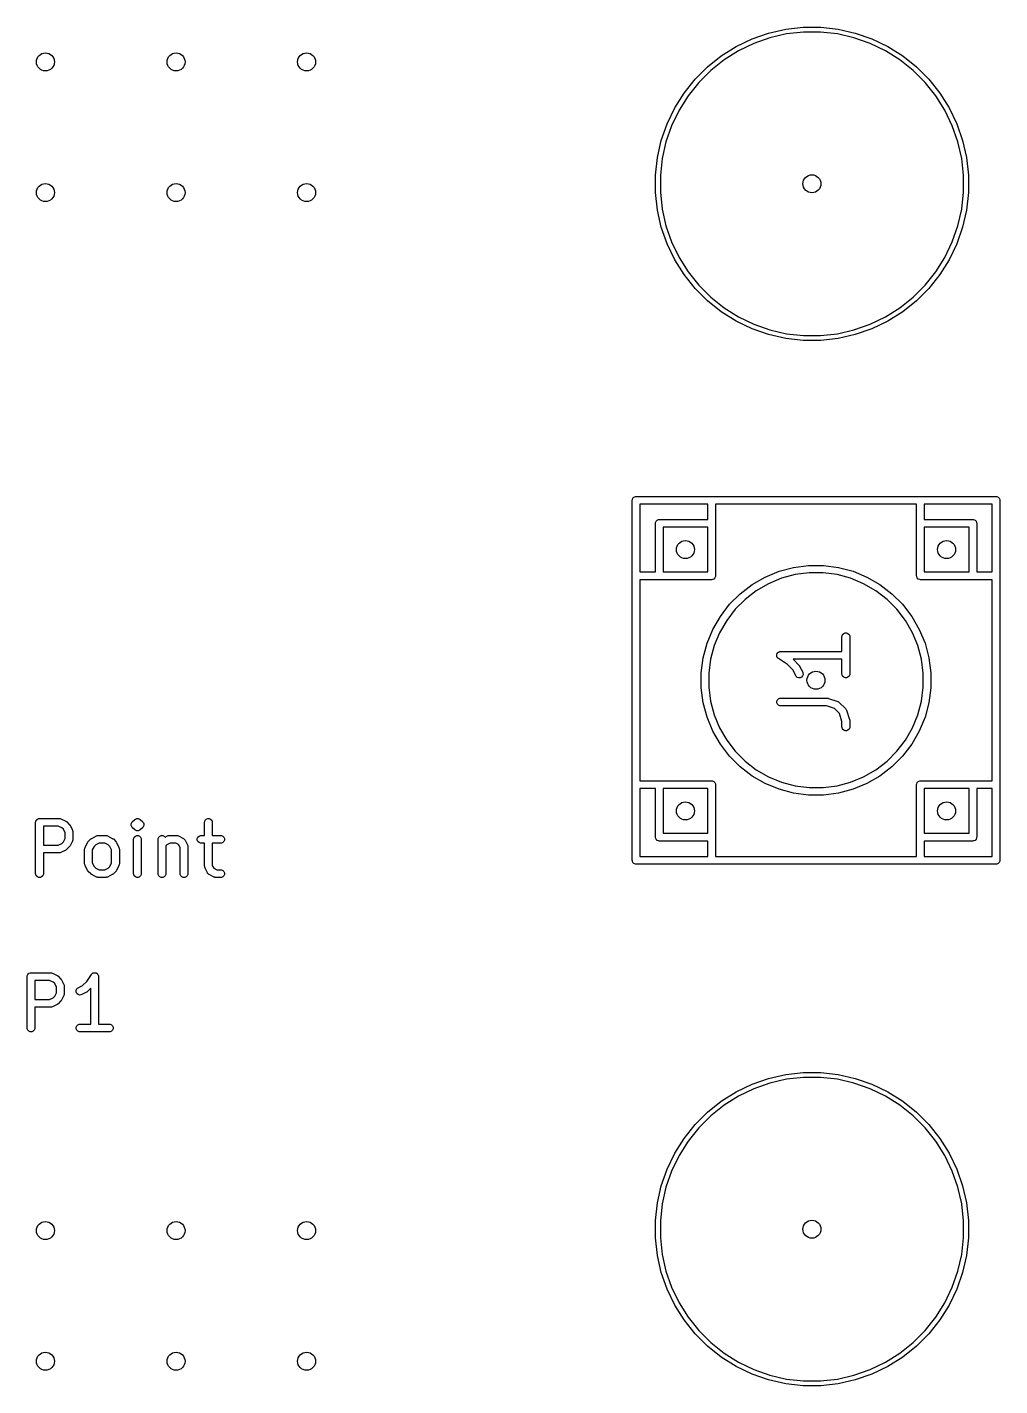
# Model space of a CAD drawing. Extents: x 0.25 to 1.74, y 0.28 to 1.32.
# Drawn here: x 0.999 to 1.744, y 0.28 to 1.32 of the extents above; entities that cross this region are included whole.
import ezdxf

# ---------------------------------------------------------------- set-up
doc = ezdxf.new("R2010")
doc.units = 0
doc.header["$MEASUREMENT"] = 0
doc.layers.add('BLACK', color=7, linetype='CONTINUOUS')

msp = doc.modelspace()

# ---------------------------------------------------------------- linework, layer by layer
at = {"layer": 'BLACK', "linetype": 'CONTINUOUS'}
for p, q in [((1.5419, 1.3051), (1.5541, 1.3109)), ((1.5541, 1.3109), (1.5668, 1.3154)), ((1.5678, 1.3118), (1.5555, 1.3075)), ((1.5668, 1.3154), (1.5799, 1.3184)), ((1.5805, 1.3147), (1.5678, 1.3118)), ((1.5799, 1.3184), (1.5933, 1.3199)), ((1.5935, 1.3161), (1.5805, 1.3147)), ((1.5933, 1.3199), (1.6067, 1.3199)), ((1.6065, 1.3161), (1.5935, 1.3161)), ((1.6195, 1.3147), (1.6065, 1.3161)), ((1.6067, 1.3199), (1.6201, 1.3184)), ((1.6322, 1.3118), (1.6195, 1.3147)), ((1.6201, 1.3184), (1.6332, 1.3154)), ((1.6445, 1.3075), (1.6322, 1.3118)), ((1.6332, 1.3154), (1.6459, 1.3109)), ((1.6459, 1.3109), (1.6581, 1.3051)), ((1.5305, 1.2979), (1.5419, 1.3051)), ((1.5437, 1.3018), (1.5327, 1.2949)), ((1.5555, 1.3075), (1.5437, 1.3018)), ((1.6563, 1.3018), (1.6445, 1.3075)), ((1.6673, 1.2949), (1.6563, 1.3018)), ((1.6581, 1.3051), (1.6695, 1.2979)), ((1.5105, 1.28), (1.52, 1.2895)), ((1.52, 1.2895), (1.5305, 1.2979)), ((1.5327, 1.2949), (1.5225, 1.2867)), ((1.6775, 1.2867), (1.6673, 1.2949)), ((1.6695, 1.2979), (1.68, 1.2895)), ((1.68, 1.2895), (1.6895, 1.28)), ((1.5021, 1.2695), (1.5105, 1.28)), ((1.5225, 1.2867), (1.5133, 1.2775)), ((1.6867, 1.2775), (1.6775, 1.2867)), ((1.6895, 1.28), (1.6979, 1.2695)), ((1.4949, 1.2581), (1.5021, 1.2695)), ((1.5133, 1.2775), (1.5051, 1.2673)), ((1.6949, 1.2673), (1.6867, 1.2775)), ((1.6979, 1.2695), (1.7051, 1.2581)), ((1.5051, 1.2673), (1.4982, 1.2563)), ((1.7018, 1.2563), (1.6949, 1.2673)), ((1.4891, 1.2459), (1.4949, 1.2581)), ((1.4982, 1.2563), (1.4925, 1.2445)), ((1.7075, 1.2445), (1.7018, 1.2563)), ((1.7051, 1.2581), (1.7109, 1.2459)), ((1.4846, 1.2332), (1.4891, 1.2459)), ((1.4925, 1.2445), (1.4882, 1.2322)), ((1.7118, 1.2322), (1.7075, 1.2445)), ((1.7109, 1.2459), (1.7154, 1.2332)), ((1.4816, 1.2201), (1.4846, 1.2332)), ((1.4882, 1.2322), (1.4853, 1.2195)), ((1.7147, 1.2195), (1.7118, 1.2322)), ((1.7154, 1.2332), (1.7184, 1.2201)), ((1.4801, 1.2067), (1.4816, 1.2201)), ((1.4853, 1.2195), (1.4839, 1.2065)), ((1.7161, 1.2065), (1.7147, 1.2195)), ((1.7184, 1.2201), (1.7199, 1.2067)), ((1.4801, 1.2065), (1.4801, 1.2067)), ((1.4801, 1.1933), (1.4801, 1.2065)), ((1.4839, 1.2065), (1.4839, 1.1935)), ((1.7161, 1.1935), (1.7161, 1.2065)), ((1.7199, 1.2067), (1.7199, 1.1933)), ((1.4816, 1.1799), (1.4801, 1.1933)), ((1.4839, 1.1935), (1.4853, 1.1805)), ((1.7147, 1.1805), (1.7161, 1.1935)), ((1.7199, 1.1933), (1.7184, 1.1799)), ((1.4846, 1.1668), (1.4816, 1.1799)), ((1.4853, 1.1805), (1.4882, 1.1678)), ((1.7118, 1.1678), (1.7147, 1.1805)), ((1.7184, 1.1799), (1.7154, 1.1668)), ((1.4891, 1.1541), (1.4846, 1.1668)), ((1.4882, 1.1678), (1.4925, 1.1555)), ((1.7075, 1.1555), (1.7118, 1.1678)), ((1.7154, 1.1668), (1.7109, 1.1541)), ((1.4925, 1.1555), (1.4982, 1.1437)), ((1.7018, 1.1437), (1.7075, 1.1555)), ((1.4949, 1.1419), (1.4891, 1.1541)), ((1.4982, 1.1437), (1.5051, 1.1327)), ((1.6949, 1.1327), (1.7018, 1.1437)), ((1.7109, 1.1541), (1.7051, 1.1419)), ((1.5021, 1.1305), (1.4949, 1.1419)), ((1.7051, 1.1419), (1.6979, 1.1305)), ((1.5105, 1.12), (1.5021, 1.1305)), ((1.5051, 1.1327), (1.5133, 1.1225)), ((1.6867, 1.1225), (1.6949, 1.1327)), ((1.6979, 1.1305), (1.6895, 1.12)), ((1.52, 1.1105), (1.5105, 1.12)), ((1.5133, 1.1225), (1.5225, 1.1133)), ((1.5225, 1.1133), (1.5327, 1.1051)), ((1.6673, 1.1051), (1.6775, 1.1133)), ((1.6775, 1.1133), (1.6867, 1.1225)), ((1.6895, 1.12), (1.68, 1.1105)), ((1.5305, 1.1021), (1.52, 1.1105)), ((1.5327, 1.1051), (1.5437, 1.0982)), ((1.6563, 1.0982), (1.6673, 1.1051)), ((1.68, 1.1105), (1.6695, 1.1021)), ((1.5419, 1.0949), (1.5305, 1.1021)), ((1.5541, 1.0891), (1.5419, 1.0949)), ((1.5437, 1.0982), (1.5555, 1.0925)), ((1.5555, 1.0925), (1.5678, 1.0882)), ((1.6322, 1.0882), (1.6445, 1.0925)), ((1.6445, 1.0925), (1.6563, 1.0982)), ((1.6581, 1.0949), (1.6459, 1.0891)), ((1.6695, 1.1021), (1.6581, 1.0949)), ((1.5668, 1.0846), (1.5541, 1.0891)), ((1.5799, 1.0816), (1.5668, 1.0846)), ((1.5678, 1.0882), (1.5805, 1.0853)), ((1.5933, 1.0801), (1.5799, 1.0816)), ((1.5805, 1.0853), (1.5935, 1.0839)), ((1.5935, 1.0839), (1.6065, 1.0839)), ((1.6065, 1.0839), (1.6195, 1.0853)), ((1.6201, 1.0816), (1.6067, 1.0801)), ((1.6195, 1.0853), (1.6322, 1.0882)), ((1.6332, 1.0846), (1.6201, 1.0816)), ((1.6459, 1.0891), (1.6332, 1.0846)), ((1.6067, 1.0801), (1.5933, 1.0801)), ((1.4624, 0.9579), (1.4625, 0.9585)), ((1.4624, 0.6823), (1.4624, 0.9579)), ((1.4625, 0.9585), (1.4629, 0.9595)), ((1.4629, 0.9595), (1.4637, 0.9603)), ((1.4637, 0.9603), (1.4648, 0.9608)), ((1.4648, 0.9608), (1.4654, 0.9608)), ((1.4654, 0.9608), (1.7409, 0.9608)), ((1.7409, 0.9608), (1.7415, 0.9608)), ((1.7415, 0.9608), (1.7426, 0.9603)), ((1.7426, 0.9603), (1.7434, 0.9595)), ((1.7434, 0.9595), (1.7438, 0.9585)), ((1.7438, 0.9585), (1.7439, 0.9579)), ((1.7439, 0.9579), (1.7439, 0.6823)), ((1.4683, 0.9549), (1.4683, 0.903)), ((1.5203, 0.9549), (1.4683, 0.9549)), ((1.5203, 0.9431), (1.5203, 0.9549)), ((1.5262, 0.9549), (1.5262, 0.9)), ((1.6801, 0.9549), (1.5262, 0.9549)), ((1.6801, 0.9), (1.6801, 0.9549)), ((1.686, 0.9549), (1.686, 0.9431)), ((1.738, 0.9549), (1.686, 0.9549)), ((1.738, 0.903), (1.738, 0.9549)), ((1.4801, 0.9402), (1.4802, 0.9407)), ((1.4801, 0.903), (1.4801, 0.9402)), ((1.4802, 0.9407), (1.4806, 0.9418)), ((1.4806, 0.9418), (1.4814, 0.9426)), ((1.4814, 0.9426), (1.4825, 0.9431)), ((1.4825, 0.9431), (1.4831, 0.9431)), ((1.4831, 0.9431), (1.5203, 0.9431)), ((1.486, 0.9372), (1.486, 0.903)), ((1.5203, 0.9372), (1.486, 0.9372)), ((1.5203, 0.903), (1.5203, 0.9372)), ((1.686, 0.9431), (1.7232, 0.9431)), ((1.686, 0.9372), (1.686, 0.903)), ((1.7203, 0.9372), (1.686, 0.9372)), ((1.7203, 0.903), (1.7203, 0.9372)), ((1.7232, 0.9431), (1.7238, 0.9431)), ((1.7238, 0.9431), (1.7249, 0.9426)), ((1.7249, 0.9426), (1.7257, 0.9418)), ((1.7257, 0.9418), (1.7261, 0.9407)), ((1.7261, 0.9407), (1.7262, 0.9402)), ((1.7262, 0.9402), (1.7262, 0.903)), ((1.5748, 0.9035), (1.586, 0.9065)), ((1.586, 0.9065), (1.5974, 0.908)), ((1.5974, 0.908), (1.6089, 0.908)), ((1.6089, 0.908), (1.6203, 0.9065)), ((1.6203, 0.9065), (1.6315, 0.9035)), ((1.4683, 0.903), (1.4801, 0.903)), ((1.5232, 0.897), (1.4683, 0.897)), ((1.4683, 0.897), (1.4683, 0.7431)), ((1.486, 0.903), (1.5203, 0.903)), ((1.5238, 0.8971), (1.5232, 0.897)), ((1.5249, 0.8975), (1.5238, 0.8971)), ((1.5257, 0.8984), (1.5249, 0.8975)), ((1.5261, 0.8994), (1.5257, 0.8984)), ((1.5262, 0.9), (1.5261, 0.8994)), ((1.5542, 0.8933), (1.5642, 0.8991)), ((1.5642, 0.8991), (1.5748, 0.9035)), ((1.5767, 0.8981), (1.5667, 0.894)), ((1.5871, 0.9009), (1.5767, 0.8981)), ((1.5978, 0.9023), (1.5871, 0.9009)), ((1.6085, 0.9023), (1.5978, 0.9023)), ((1.6192, 0.9009), (1.6085, 0.9023)), ((1.6296, 0.8981), (1.6192, 0.9009)), ((1.6396, 0.894), (1.6296, 0.8981)), ((1.6315, 0.9035), (1.6421, 0.8991)), ((1.6421, 0.8991), (1.6521, 0.8933)), ((1.6802, 0.8994), (1.6801, 0.9)), ((1.6806, 0.8984), (1.6802, 0.8994)), ((1.6814, 0.8975), (1.6806, 0.8984)), ((1.6825, 0.8971), (1.6814, 0.8975)), ((1.6831, 0.897), (1.6825, 0.8971)), ((1.738, 0.897), (1.6831, 0.897)), ((1.686, 0.903), (1.7203, 0.903)), ((1.7262, 0.903), (1.738, 0.903)), ((1.738, 0.7431), (1.738, 0.897)), ((1.5369, 0.8782), (1.5451, 0.8863)), ((1.5451, 0.8863), (1.5542, 0.8933)), ((1.5574, 0.8886), (1.5488, 0.882)), ((1.5667, 0.894), (1.5574, 0.8886)), ((1.6489, 0.8886), (1.6396, 0.894)), ((1.6575, 0.882), (1.6489, 0.8886)), ((1.6521, 0.8933), (1.6612, 0.8863)), ((1.6612, 0.8863), (1.6694, 0.8782)), ((1.5299, 0.869), (1.5369, 0.8782)), ((1.5412, 0.8744), (1.5347, 0.8658)), ((1.5488, 0.882), (1.5412, 0.8744)), ((1.6651, 0.8744), (1.6575, 0.882)), ((1.6716, 0.8658), (1.6651, 0.8744)), ((1.6694, 0.8782), (1.6764, 0.869)), ((1.5241, 0.859), (1.5299, 0.869)), ((1.5347, 0.8658), (1.5293, 0.8565)), ((1.677, 0.8565), (1.6716, 0.8658)), ((1.6764, 0.869), (1.6822, 0.859)), ((1.5197, 0.8484), (1.5241, 0.859)), ((1.5293, 0.8565), (1.5251, 0.8466)), ((1.623, 0.8534), (1.6231, 0.854)), ((1.623, 0.8421), (1.623, 0.8534)), ((1.6231, 0.854), (1.6235, 0.8551)), ((1.6235, 0.8551), (1.6243, 0.8559)), ((1.6243, 0.8559), (1.6254, 0.8563)), ((1.6254, 0.8563), (1.6265, 0.8563)), ((1.6265, 0.8563), (1.6276, 0.8559)), ((1.6276, 0.8559), (1.6284, 0.8551)), ((1.6284, 0.8551), (1.6289, 0.854)), ((1.6289, 0.854), (1.6289, 0.8534)), ((1.6289, 0.8534), (1.6289, 0.8248)), ((1.6812, 0.8466), (1.677, 0.8565)), ((1.6822, 0.859), (1.6866, 0.8484)), ((1.5167, 0.8373), (1.5197, 0.8484)), ((1.5251, 0.8466), (1.5224, 0.8361)), ((1.6839, 0.8361), (1.6812, 0.8466)), ((1.6866, 0.8484), (1.6896, 0.8373)), ((1.5152, 0.8258), (1.5167, 0.8373)), ((1.5224, 0.8361), (1.521, 0.8255)), ((1.573, 0.8391), (1.5731, 0.8394)), ((1.5731, 0.8388), (1.573, 0.8391)), ((1.5731, 0.8397), (1.5732, 0.84)), ((1.5731, 0.8394), (1.5731, 0.8397)), ((1.5731, 0.8386), (1.5731, 0.8388)), ((1.5732, 0.8383), (1.5731, 0.8386)), ((1.5732, 0.8403), (1.5734, 0.8405)), ((1.5732, 0.84), (1.5732, 0.8403)), ((1.5732, 0.838), (1.5732, 0.8383)), ((1.5734, 0.8378), (1.5732, 0.838)), ((1.5734, 0.8405), (1.5735, 0.8408)), ((1.5735, 0.8375), (1.5734, 0.8378)), ((1.5735, 0.8408), (1.5737, 0.841)), ((1.5737, 0.8373), (1.5735, 0.8375)), ((1.5737, 0.841), (1.5739, 0.8412)), ((1.5739, 0.837), (1.5737, 0.8373)), ((1.5739, 0.8412), (1.5741, 0.8414)), ((1.5743, 0.8367), (1.5739, 0.837)), ((1.5741, 0.8414), (1.5743, 0.8416)), ((1.5743, 0.8416), (1.5746, 0.8417)), ((1.5812, 0.8321), (1.5743, 0.8367)), ((1.5743, 0.8367), (1.5743, 0.8367)), ((1.5743, 0.8367), (1.5743, 0.8367)), ((1.5743, 0.8367), (1.5743, 0.8367)), ((1.5746, 0.8417), (1.5748, 0.8419)), ((1.5748, 0.8419), (1.5751, 0.8419)), ((1.5751, 0.8419), (1.5754, 0.842)), ((1.5754, 0.842), (1.576, 0.8421)), ((1.576, 0.8421), (1.576, 0.8421)), ((1.576, 0.8421), (1.576, 0.8421)), ((1.576, 0.8421), (1.576, 0.8421)), ((1.576, 0.8421), (1.623, 0.8421)), ((1.5855, 0.8279), (1.5812, 0.8321)), ((1.623, 0.8362), (1.5855, 0.8362)), ((1.5855, 0.8362), (1.59, 0.8317)), ((1.623, 0.8248), (1.623, 0.8362)), ((1.6853, 0.8255), (1.6839, 0.8361)), ((1.6896, 0.8373), (1.6911, 0.8258)), ((1.5152, 0.8255), (1.5152, 0.8258)), ((1.5152, 0.8143), (1.5152, 0.8255)), ((1.521, 0.8255), (1.521, 0.8147)), ((1.5876, 0.8235), (1.5855, 0.8279)), ((1.5879, 0.823), (1.5876, 0.8235)), ((1.5888, 0.8223), (1.5879, 0.823)), ((1.5899, 0.8219), (1.5888, 0.8223)), ((1.591, 0.822), (1.5899, 0.8219)), ((1.59, 0.8317), (1.5902, 0.8315)), ((1.5902, 0.8315), (1.5902, 0.8314)), ((1.5902, 0.8314), (1.5903, 0.8313)), ((1.5903, 0.8313), (1.5903, 0.8312)), ((1.5903, 0.8312), (1.5904, 0.8312)), ((1.5904, 0.8312), (1.5905, 0.8309)), ((1.5905, 0.8309), (1.5929, 0.8262)), ((1.5921, 0.8225), (1.591, 0.822)), ((1.5928, 0.8234), (1.5921, 0.8225)), ((1.5932, 0.8245), (1.5928, 0.8234)), ((1.5929, 0.8262), (1.5931, 0.8256)), ((1.5931, 0.8256), (1.5932, 0.8245)), ((1.6231, 0.8243), (1.623, 0.8248)), ((1.6235, 0.8232), (1.6231, 0.8243)), ((1.6243, 0.8224), (1.6235, 0.8232)), ((1.6254, 0.8219), (1.6243, 0.8224)), ((1.6265, 0.8219), (1.6254, 0.8219)), ((1.6276, 0.8224), (1.6265, 0.8219)), ((1.6284, 0.8232), (1.6276, 0.8224)), ((1.6289, 0.8243), (1.6284, 0.8232)), ((1.6289, 0.8248), (1.6289, 0.8243)), ((1.6853, 0.8147), (1.6853, 0.8255)), ((1.6911, 0.8258), (1.6911, 0.8143)), ((1.5167, 0.8029), (1.5152, 0.8143)), ((1.521, 0.8147), (1.5224, 0.804)), ((1.6839, 0.804), (1.6853, 0.8147)), ((1.6911, 0.8143), (1.6896, 0.8029)), ((1.5197, 0.7918), (1.5167, 0.8029)), ((1.5224, 0.804), (1.5251, 0.7936)), ((1.5731, 0.804), (1.5735, 0.8051)), ((1.5731, 0.8028), (1.5731, 0.804)), ((1.5735, 0.8018), (1.5731, 0.8028)), ((1.5735, 0.8051), (1.5743, 0.8059)), ((1.5743, 0.801), (1.5735, 0.8018)), ((1.5743, 0.8059), (1.5754, 0.8063)), ((1.5754, 0.8005), (1.5743, 0.801)), ((1.5754, 0.8063), (1.576, 0.8064)), ((1.576, 0.8064), (1.6117, 0.8064)), ((1.6117, 0.8064), (1.612, 0.8063)), ((1.612, 0.8063), (1.6121, 0.8063)), ((1.6121, 0.8063), (1.6122, 0.8063)), ((1.6122, 0.8063), (1.6123, 0.8063)), ((1.6123, 0.8063), (1.6123, 0.8063)), ((1.6123, 0.8063), (1.6126, 0.8062)), ((1.6126, 0.8062), (1.6198, 0.8038)), ((1.6198, 0.8038), (1.6203, 0.8036)), ((1.6203, 0.8036), (1.6204, 0.8035)), ((1.6204, 0.8035), (1.6205, 0.8035)), ((1.6205, 0.8035), (1.6209, 0.8031)), ((1.6209, 0.8031), (1.6257, 0.7984)), ((1.6812, 0.7936), (1.6839, 0.804)), ((1.6896, 0.8029), (1.6866, 0.7918)), ((1.5241, 0.7811), (1.5197, 0.7918)), ((1.5251, 0.7936), (1.5293, 0.7836)), ((1.576, 0.8005), (1.5754, 0.8005)), ((1.6112, 0.8005), (1.576, 0.8005)), ((1.6172, 0.7985), (1.6112, 0.8005)), ((1.621, 0.7947), (1.6172, 0.7985)), ((1.623, 0.7886), (1.621, 0.7947)), ((1.6257, 0.7984), (1.626, 0.7979)), ((1.626, 0.7979), (1.6261, 0.7978)), ((1.6261, 0.7978), (1.6262, 0.7977)), ((1.6262, 0.7977), (1.6264, 0.7972)), ((1.6264, 0.7972), (1.6288, 0.7901)), ((1.677, 0.7836), (1.6812, 0.7936)), ((1.6866, 0.7918), (1.6822, 0.7811)), ((1.5299, 0.7711), (1.5241, 0.7811)), ((1.5293, 0.7836), (1.5347, 0.7743)), ((1.623, 0.7844), (1.623, 0.7886)), ((1.6231, 0.7838), (1.623, 0.7844)), ((1.6235, 0.7827), (1.6231, 0.7838)), ((1.6243, 0.7819), (1.6235, 0.7827)), ((1.6254, 0.7815), (1.6243, 0.7819)), ((1.6265, 0.7815), (1.6254, 0.7815)), ((1.6276, 0.7819), (1.6265, 0.7815)), ((1.6284, 0.7827), (1.6276, 0.7819)), ((1.6289, 0.7838), (1.6284, 0.7827)), ((1.6288, 0.7901), (1.6288, 0.7898)), ((1.6288, 0.7898), (1.6289, 0.7897)), ((1.6289, 0.7897), (1.6289, 0.7896)), ((1.6289, 0.7896), (1.6289, 0.7895)), ((1.6289, 0.7895), (1.6289, 0.7894)), ((1.6289, 0.7894), (1.6289, 0.7891)), ((1.6289, 0.7891), (1.6289, 0.7844)), ((1.6289, 0.7844), (1.6289, 0.7838)), ((1.6716, 0.7743), (1.677, 0.7836)), ((1.6822, 0.7811), (1.6764, 0.7711)), ((1.5369, 0.762), (1.5299, 0.7711)), ((1.5347, 0.7743), (1.5412, 0.7658)), ((1.6651, 0.7658), (1.6716, 0.7743)), ((1.6764, 0.7711), (1.6694, 0.762)), ((1.5451, 0.7538), (1.5369, 0.762)), ((1.5412, 0.7658), (1.5488, 0.7581)), ((1.6575, 0.7581), (1.6651, 0.7658)), ((1.6694, 0.762), (1.6612, 0.7538)), ((1.5542, 0.7468), (1.5451, 0.7538)), ((1.5488, 0.7581), (1.5574, 0.7516)), ((1.5574, 0.7516), (1.5667, 0.7462)), ((1.6396, 0.7462), (1.6489, 0.7516)), ((1.6489, 0.7516), (1.6575, 0.7581)), ((1.6612, 0.7538), (1.6521, 0.7468)), ((1.4683, 0.7431), (1.5232, 0.7431)), ((1.5232, 0.7431), (1.5238, 0.7431)), ((1.5238, 0.7431), (1.5249, 0.7426)), ((1.5249, 0.7426), (1.5257, 0.7418)), ((1.5257, 0.7418), (1.5261, 0.7407)), ((1.5261, 0.7407), (1.5262, 0.7402)), ((1.5262, 0.7402), (1.5262, 0.6852)), ((1.5642, 0.7411), (1.5542, 0.7468)), ((1.5748, 0.7367), (1.5642, 0.7411)), ((1.5667, 0.7462), (1.5767, 0.7421)), ((1.5767, 0.7421), (1.5871, 0.7393)), ((1.5871, 0.7393), (1.5978, 0.7379)), ((1.6085, 0.7379), (1.6192, 0.7393)), ((1.6192, 0.7393), (1.6296, 0.7421)), ((1.6296, 0.7421), (1.6396, 0.7462)), ((1.6421, 0.7411), (1.6315, 0.7367)), ((1.6521, 0.7468), (1.6421, 0.7411)), ((1.6801, 0.7402), (1.6802, 0.7407)), ((1.6801, 0.6852), (1.6801, 0.7402)), ((1.6802, 0.7407), (1.6806, 0.7418)), ((1.6806, 0.7418), (1.6814, 0.7426)), ((1.6814, 0.7426), (1.6825, 0.7431)), ((1.6825, 0.7431), (1.6831, 0.7431)), ((1.6831, 0.7431), (1.738, 0.7431)), ((1.4683, 0.7372), (1.4683, 0.6852)), ((1.4801, 0.7372), (1.4683, 0.7372)), ((1.4801, 0.7), (1.4801, 0.7372)), ((1.486, 0.7372), (1.486, 0.703)), ((1.5203, 0.7372), (1.486, 0.7372)), ((1.5203, 0.703), (1.5203, 0.7372)), ((1.586, 0.7337), (1.5748, 0.7367)), ((1.5974, 0.7322), (1.586, 0.7337)), ((1.6089, 0.7322), (1.5974, 0.7322)), ((1.5978, 0.7379), (1.6085, 0.7379)), ((1.6203, 0.7337), (1.6089, 0.7322)), ((1.6315, 0.7367), (1.6203, 0.7337)), ((1.686, 0.7372), (1.686, 0.703)), ((1.7203, 0.7372), (1.686, 0.7372)), ((1.7203, 0.703), (1.7203, 0.7372)), ((1.7262, 0.7372), (1.7262, 0.7)), ((1.738, 0.7372), (1.7262, 0.7372)), ((1.738, 0.6852), (1.738, 0.7372)), ((1.0055, 0.7115), (1.0056, 0.7121)), ((1.0055, 0.6721), (1.0055, 0.7115)), ((1.0056, 0.7121), (1.006, 0.7131)), ((1.006, 0.7131), (1.0069, 0.7139)), ((1.0069, 0.7139), (1.0079, 0.7144)), ((1.0079, 0.7144), (1.0085, 0.7144)), ((1.0085, 0.7144), (1.0235, 0.7144)), ((1.0228, 0.7085), (1.0115, 0.7085)), ((1.0115, 0.7085), (1.0115, 0.6938)), ((1.0255, 0.7072), (1.0228, 0.7085)), ((1.0235, 0.7144), (1.0241, 0.7144)), ((1.0241, 0.7144), (1.0242, 0.7143)), ((1.0242, 0.7143), (1.0243, 0.7143)), ((1.0243, 0.7143), (1.0248, 0.7141)), ((1.0248, 0.7141), (1.0286, 0.7123)), ((1.0267, 0.706), (1.0255, 0.7072)), ((1.0286, 0.7123), (1.0288, 0.7121)), ((1.0288, 0.7121), (1.0289, 0.7121)), ((1.0289, 0.7121), (1.029, 0.712)), ((1.029, 0.712), (1.0291, 0.7119)), ((1.0291, 0.7119), (1.0291, 0.7119)), ((1.0291, 0.7119), (1.0293, 0.7117)), ((1.0293, 0.7117), (1.0312, 0.7098)), ((1.0312, 0.7098), (1.0314, 0.7096)), ((1.0314, 0.7096), (1.0315, 0.7095)), ((1.0315, 0.7095), (1.0315, 0.7095)), ((1.0315, 0.7095), (1.0316, 0.7094)), ((1.0316, 0.7094), (1.0316, 0.7093)), ((1.0316, 0.7093), (1.0318, 0.7091)), ((1.0318, 0.7091), (1.0336, 0.7053)), ((1.0787, 0.7102), (1.0792, 0.7113)), ((1.0787, 0.709), (1.0787, 0.7102)), ((1.0792, 0.708), (1.0787, 0.709)), ((1.0792, 0.7113), (1.0795, 0.7117)), ((1.0795, 0.7075), (1.0792, 0.708)), ((1.0795, 0.7117), (1.0814, 0.7136)), ((1.0814, 0.7056), (1.0795, 0.7075)), ((1.0814, 0.7136), (1.0819, 0.7139)), ((1.0819, 0.7139), (1.0829, 0.7144)), ((1.0829, 0.7144), (1.0841, 0.7144)), ((1.0841, 0.7144), (1.0841, 0.7144)), ((1.0841, 0.7144), (1.0851, 0.7139)), ((1.0851, 0.7139), (1.0856, 0.7136)), ((1.0856, 0.7136), (1.0875, 0.7117)), ((1.0875, 0.7075), (1.0856, 0.7056)), ((1.0875, 0.7117), (1.0878, 0.7113)), ((1.0878, 0.708), (1.0875, 0.7075)), ((1.0878, 0.7113), (1.088, 0.7109)), ((1.0883, 0.709), (1.0878, 0.708)), ((1.088, 0.7109), (1.0883, 0.7102)), ((1.0883, 0.7102), (1.0883, 0.709)), ((1.1349, 0.7115), (1.135, 0.7121)), ((1.1349, 0.7013), (1.1349, 0.7115)), ((1.135, 0.7121), (1.1354, 0.7131)), ((1.1354, 0.7131), (1.1362, 0.7139)), ((1.1362, 0.7139), (1.1373, 0.7144)), ((1.1373, 0.7144), (1.1384, 0.7144)), ((1.1384, 0.7144), (1.1395, 0.7139)), ((1.1395, 0.7139), (1.1403, 0.7131)), ((1.1403, 0.7131), (1.1408, 0.7121)), ((1.1408, 0.7121), (1.1408, 0.7115)), ((1.1408, 0.7115), (1.1408, 0.7013)), ((1.028, 0.7033), (1.0267, 0.706)), ((1.0267, 0.6964), (1.028, 0.6991)), ((1.028, 0.6991), (1.028, 0.7033)), ((1.0336, 0.697), (1.0318, 0.6933)), ((1.0336, 0.7053), (1.0338, 0.7048)), ((1.0338, 0.6976), (1.0336, 0.697)), ((1.0338, 0.7048), (1.0339, 0.7047)), ((1.0339, 0.6977), (1.0338, 0.6976)), ((1.0339, 0.7047), (1.0339, 0.7046)), ((1.0339, 0.7046), (1.034, 0.704)), ((1.034, 0.6984), (1.0339, 0.6978)), ((1.0339, 0.6978), (1.0339, 0.6977)), ((1.034, 0.704), (1.034, 0.6984)), ((1.0456, 0.6965), (1.0458, 0.6967)), ((1.0458, 0.6967), (1.0477, 0.6986)), ((1.0477, 0.6986), (1.0479, 0.6988)), ((1.0479, 0.6988), (1.048, 0.6989)), ((1.0479, 0.6988), (1.0479, 0.6988)), ((1.048, 0.6989), (1.0481, 0.6989)), ((1.0481, 0.6989), (1.0482, 0.699)), ((1.0482, 0.699), (1.0484, 0.6991)), ((1.0484, 0.6991), (1.0522, 0.701)), ((1.0522, 0.701), (1.0527, 0.7012)), ((1.0527, 0.7012), (1.0528, 0.7012)), ((1.0528, 0.7012), (1.0529, 0.7013)), ((1.0529, 0.7013), (1.0535, 0.7013)), ((1.0535, 0.7013), (1.0591, 0.7013)), ((1.0591, 0.7013), (1.0597, 0.7013)), ((1.0597, 0.7013), (1.0598, 0.7012)), ((1.0598, 0.7012), (1.0599, 0.7012)), ((1.0599, 0.7012), (1.0604, 0.701)), ((1.0604, 0.701), (1.0642, 0.6991)), ((1.0642, 0.6991), (1.0644, 0.699)), ((1.0644, 0.699), (1.0645, 0.6989)), ((1.0645, 0.6989), (1.0646, 0.6989)), ((1.0646, 0.6989), (1.0647, 0.6988)), ((1.0647, 0.6988), (1.0647, 0.6988)), ((1.0647, 0.6988), (1.065, 0.6986)), ((1.065, 0.6986), (1.0668, 0.6967)), ((1.0668, 0.6967), (1.067, 0.6965)), ((1.0805, 0.6984), (1.0806, 0.6989)), ((1.0805, 0.6721), (1.0805, 0.6984)), ((1.0806, 0.6989), (1.081, 0.7)), ((1.081, 0.7), (1.0819, 0.7008)), ((1.0819, 0.7053), (1.0814, 0.7056)), ((1.0829, 0.7048), (1.0819, 0.7053)), ((1.0819, 0.7008), (1.0829, 0.7013)), ((1.0841, 0.7048), (1.0829, 0.7048)), ((1.0829, 0.7048), (1.0829, 0.7048)), ((1.0829, 0.7013), (1.0841, 0.7013)), ((1.0851, 0.7053), (1.0841, 0.7048)), ((1.0841, 0.7048), (1.0841, 0.7048)), ((1.0841, 0.7013), (1.0851, 0.7008)), ((1.0856, 0.7056), (1.0851, 0.7053)), ((1.0851, 0.7008), (1.0859, 0.7)), ((1.0859, 0.7), (1.0864, 0.6989)), ((1.0864, 0.6989), (1.0864, 0.6984)), ((1.0864, 0.6984), (1.0864, 0.6721)), ((1.0993, 0.6989), (1.0998, 0.7)), ((1.0993, 0.6984), (1.0993, 0.6989)), ((1.0993, 0.6721), (1.0993, 0.6984)), ((1.0998, 0.7), (1.1006, 0.7008)), ((1.1006, 0.7008), (1.1017, 0.7013)), ((1.1017, 0.7013), (1.1028, 0.7013)), ((1.1028, 0.7013), (1.1039, 0.7008)), ((1.1039, 0.7008), (1.1046, 0.7001)), ((1.1046, 0.7001), (1.1065, 0.701)), ((1.1065, 0.701), (1.1071, 0.7012)), ((1.1071, 0.7012), (1.1072, 0.7012)), ((1.1072, 0.7012), (1.1073, 0.7013)), ((1.1073, 0.7013), (1.1079, 0.7013)), ((1.1079, 0.7013), (1.1135, 0.7013)), ((1.1135, 0.7013), (1.1141, 0.7013)), ((1.1141, 0.7013), (1.1142, 0.7012)), ((1.1142, 0.7012), (1.1143, 0.7012)), ((1.1143, 0.7012), (1.1148, 0.701)), ((1.1148, 0.701), (1.1186, 0.6991)), ((1.1186, 0.6991), (1.1187, 0.6991)), ((1.1187, 0.6991), (1.1187, 0.6991)), ((1.1187, 0.6991), (1.1188, 0.699)), ((1.1188, 0.699), (1.119, 0.6988)), ((1.119, 0.6988), (1.1193, 0.6985)), ((1.1193, 0.6985), (1.1196, 0.6983)), ((1.1196, 0.6983), (1.1198, 0.698)), ((1.1198, 0.698), (1.1198, 0.698)), ((1.1198, 0.698), (1.1198, 0.6979)), ((1.1198, 0.6979), (1.1199, 0.6978)), ((1.1199, 0.6978), (1.1218, 0.6941)), ((1.1293, 0.6989), (1.1298, 0.7)), ((1.1293, 0.6978), (1.1293, 0.6989)), ((1.1298, 0.6967), (1.1293, 0.6978)), ((1.1298, 0.7), (1.1306, 0.7008)), ((1.1306, 0.6959), (1.1298, 0.6967)), ((1.1306, 0.7008), (1.1317, 0.7013)), ((1.1317, 0.7013), (1.1322, 0.7013)), ((1.1322, 0.7013), (1.1349, 0.7013)), ((1.1408, 0.7013), (1.1472, 0.7013)), ((1.1472, 0.7013), (1.1478, 0.7013)), ((1.1478, 0.7013), (1.1489, 0.7008)), ((1.1489, 0.7008), (1.1497, 0.7)), ((1.1497, 0.6967), (1.1489, 0.6959)), ((1.1497, 0.7), (1.1501, 0.6989)), ((1.1501, 0.6978), (1.1497, 0.6967)), ((1.1501, 0.6989), (1.1501, 0.6978)), ((1.4802, 0.6994), (1.4801, 0.7)), ((1.4806, 0.6984), (1.4802, 0.6994)), ((1.4814, 0.6975), (1.4806, 0.6984)), ((1.4825, 0.6971), (1.4814, 0.6975)), ((1.4831, 0.697), (1.4825, 0.6971)), ((1.5203, 0.697), (1.4831, 0.697)), ((1.486, 0.703), (1.5203, 0.703)), ((1.5203, 0.6852), (1.5203, 0.697)), ((1.686, 0.703), (1.7203, 0.703)), ((1.7232, 0.697), (1.686, 0.697)), ((1.686, 0.697), (1.686, 0.6852)), ((1.7238, 0.6971), (1.7232, 0.697)), ((1.7249, 0.6975), (1.7238, 0.6971)), ((1.7257, 0.6984), (1.7249, 0.6975)), ((1.7261, 0.6994), (1.7257, 0.6984)), ((1.7262, 0.7), (1.7261, 0.6994)), ((1.0115, 0.6938), (1.0228, 0.6938)), ((1.0235, 0.6879), (1.0115, 0.6879)), ((1.0115, 0.6879), (1.0115, 0.6721)), ((1.0228, 0.6938), (1.0255, 0.6952)), ((1.0241, 0.688), (1.0235, 0.6879)), ((1.0242, 0.688), (1.0241, 0.688)), ((1.0243, 0.688), (1.0242, 0.688)), ((1.0248, 0.6882), (1.0243, 0.688)), ((1.0286, 0.6901), (1.0248, 0.6882)), ((1.0255, 0.6952), (1.0267, 0.6964)), ((1.0288, 0.6903), (1.0286, 0.6901)), ((1.0289, 0.6903), (1.0288, 0.6903)), ((1.029, 0.6904), (1.0289, 0.6903)), ((1.0291, 0.6904), (1.029, 0.6904)), ((1.0293, 0.6907), (1.0291, 0.6905)), ((1.0291, 0.6905), (1.0291, 0.6904)), ((1.0312, 0.6925), (1.0293, 0.6907)), ((1.0314, 0.6928), (1.0312, 0.6925)), ((1.0315, 0.6928), (1.0314, 0.6928)), ((1.0316, 0.693), (1.0315, 0.6929)), ((1.0315, 0.6929), (1.0315, 0.6928)), ((1.0318, 0.6933), (1.0316, 0.693)), ((1.0316, 0.693), (1.0316, 0.693)), ((1.043, 0.6909), (1.0431, 0.6914)), ((1.043, 0.6796), (1.043, 0.6909)), ((1.0431, 0.6916), (1.0434, 0.6922)), ((1.0431, 0.6915), (1.0431, 0.6916)), ((1.0431, 0.6914), (1.0431, 0.6915)), ((1.0434, 0.6922), (1.0452, 0.6959)), ((1.0452, 0.6959), (1.0454, 0.6962)), ((1.0454, 0.6962), (1.0454, 0.6963)), ((1.0454, 0.6963), (1.0455, 0.6963)), ((1.0455, 0.6964), (1.0456, 0.6965)), ((1.0455, 0.6963), (1.0455, 0.6964)), ((1.0503, 0.6929), (1.0489, 0.6902)), ((1.0489, 0.6902), (1.0489, 0.6803)), ((1.0515, 0.6941), (1.0503, 0.6929)), ((1.0542, 0.6954), (1.0515, 0.6941)), ((1.0584, 0.6954), (1.0542, 0.6954)), ((1.0611, 0.6941), (1.0584, 0.6954)), ((1.0623, 0.6929), (1.0611, 0.6941)), ((1.0637, 0.6902), (1.0623, 0.6929)), ((1.0637, 0.6803), (1.0637, 0.6902)), ((1.067, 0.6965), (1.0671, 0.6964)), ((1.0671, 0.6964), (1.0671, 0.6963)), ((1.0671, 0.6963), (1.0672, 0.6963)), ((1.0672, 0.6963), (1.0672, 0.6962)), ((1.0672, 0.6962), (1.0674, 0.6959)), ((1.0674, 0.6959), (1.0693, 0.6922)), ((1.0693, 0.6922), (1.0695, 0.6916)), ((1.0695, 0.6916), (1.0695, 0.6915)), ((1.0695, 0.6915), (1.0695, 0.6914)), ((1.0695, 0.6914), (1.0696, 0.6909)), ((1.0696, 0.6909), (1.0696, 0.6796)), ((1.1059, 0.6941), (1.1052, 0.6934)), ((1.1052, 0.6934), (1.1052, 0.6721)), ((1.1086, 0.6954), (1.1059, 0.6941)), ((1.1128, 0.6954), (1.1086, 0.6954)), ((1.115, 0.6943), (1.1128, 0.6954)), ((1.1162, 0.692), (1.115, 0.6943)), ((1.1162, 0.6721), (1.1162, 0.692)), ((1.1218, 0.6941), (1.122, 0.6935)), ((1.122, 0.6935), (1.122, 0.6934)), ((1.122, 0.6934), (1.122, 0.6933)), ((1.122, 0.6933), (1.1221, 0.6927)), ((1.1221, 0.6927), (1.1221, 0.6721)), ((1.1317, 0.6955), (1.1306, 0.6959)), ((1.1322, 0.6954), (1.1317, 0.6955)), ((1.1349, 0.6954), (1.1322, 0.6954)), ((1.1349, 0.6777), (1.1349, 0.6954)), ((1.1472, 0.6954), (1.1408, 0.6954)), ((1.1408, 0.6954), (1.1408, 0.6784)), ((1.1478, 0.6955), (1.1472, 0.6954)), ((1.1489, 0.6959), (1.1478, 0.6955)), ((1.0431, 0.679), (1.043, 0.6796)), ((1.0431, 0.6789), (1.0431, 0.679)), ((1.0431, 0.6788), (1.0431, 0.6789)), ((1.0434, 0.6783), (1.0431, 0.6788)), ((1.0452, 0.6745), (1.0434, 0.6783)), ((1.0489, 0.6803), (1.0503, 0.6776)), ((1.0503, 0.6776), (1.0515, 0.6764)), ((1.0515, 0.6764), (1.0542, 0.6751)), ((1.0584, 0.6751), (1.0611, 0.6764)), ((1.0611, 0.6764), (1.0623, 0.6776)), ((1.0623, 0.6776), (1.0637, 0.6803)), ((1.0693, 0.6783), (1.0674, 0.6745)), ((1.0695, 0.6788), (1.0693, 0.6783)), ((1.0696, 0.6796), (1.0695, 0.679)), ((1.0695, 0.679), (1.0695, 0.6789)), ((1.0695, 0.6789), (1.0695, 0.6788)), ((1.135, 0.6772), (1.1349, 0.6777)), ((1.135, 0.6771), (1.135, 0.6772)), ((1.135, 0.677), (1.135, 0.6771)), ((1.1352, 0.6764), (1.135, 0.677)), ((1.1371, 0.6727), (1.1352, 0.6764)), ((1.1408, 0.6784), (1.1419, 0.6762)), ((1.1419, 0.6762), (1.1442, 0.6751)), ((1.4625, 0.6817), (1.4624, 0.6823)), ((1.4629, 0.6806), (1.4625, 0.6817)), ((1.4637, 0.6798), (1.4629, 0.6806)), ((1.4648, 0.6794), (1.4637, 0.6798)), ((1.4654, 0.6793), (1.4648, 0.6794)), ((1.7409, 0.6793), (1.4654, 0.6793)), ((1.4683, 0.6852), (1.5203, 0.6852)), ((1.5262, 0.6852), (1.6801, 0.6852)), ((1.686, 0.6852), (1.738, 0.6852)), ((1.7415, 0.6794), (1.7409, 0.6793)), ((1.7426, 0.6798), (1.7415, 0.6794)), ((1.7434, 0.6806), (1.7426, 0.6798)), ((1.7438, 0.6817), (1.7434, 0.6806)), ((1.7439, 0.6823), (1.7438, 0.6817)), ((1.0056, 0.6715), (1.0055, 0.6721)), ((1.006, 0.6705), (1.0056, 0.6715)), ((1.0069, 0.6697), (1.006, 0.6705)), ((1.0079, 0.6692), (1.0069, 0.6697)), ((1.0091, 0.6692), (1.0079, 0.6692)), ((1.0101, 0.6697), (1.0091, 0.6692)), ((1.011, 0.6705), (1.0101, 0.6697)), ((1.0114, 0.6715), (1.011, 0.6705)), ((1.0115, 0.6721), (1.0114, 0.6715)), ((1.0454, 0.6743), (1.0452, 0.6745)), ((1.0454, 0.6742), (1.0454, 0.6743)), ((1.0455, 0.6741), (1.0454, 0.6742)), ((1.0456, 0.674), (1.0455, 0.6741)), ((1.0455, 0.6741), (1.0455, 0.6741)), ((1.0458, 0.6738), (1.0456, 0.674)), ((1.0477, 0.6719), (1.0458, 0.6738)), ((1.0479, 0.6717), (1.0477, 0.6719)), ((1.048, 0.6716), (1.0479, 0.6717)), ((1.0479, 0.6717), (1.0479, 0.6717)), ((1.0481, 0.6715), (1.048, 0.6716)), ((1.0482, 0.6715), (1.0481, 0.6715)), ((1.0484, 0.6714), (1.0482, 0.6715)), ((1.0522, 0.6695), (1.0484, 0.6714)), ((1.0527, 0.6693), (1.0522, 0.6695)), ((1.0528, 0.6693), (1.0527, 0.6693)), ((1.0529, 0.6692), (1.0528, 0.6693)), ((1.0535, 0.6692), (1.0529, 0.6692)), ((1.0591, 0.6692), (1.0535, 0.6692)), ((1.0542, 0.6751), (1.0584, 0.6751)), ((1.0597, 0.6692), (1.0591, 0.6692)), ((1.0598, 0.6693), (1.0597, 0.6692)), ((1.0599, 0.6693), (1.0598, 0.6693)), ((1.0604, 0.6695), (1.0599, 0.6693)), ((1.0642, 0.6714), (1.0604, 0.6695)), ((1.0644, 0.6715), (1.0642, 0.6714)), ((1.0645, 0.6715), (1.0644, 0.6715)), ((1.0646, 0.6716), (1.0645, 0.6715)), ((1.0647, 0.6717), (1.0646, 0.6716)), ((1.065, 0.6719), (1.0647, 0.6717)), ((1.0647, 0.6717), (1.0647, 0.6717)), ((1.0668, 0.6738), (1.065, 0.6719)), ((1.067, 0.674), (1.0668, 0.6738)), ((1.0671, 0.6741), (1.067, 0.674)), ((1.0672, 0.6742), (1.0671, 0.6741)), ((1.0671, 0.6741), (1.0671, 0.6741)), ((1.0674, 0.6745), (1.0672, 0.6743)), ((1.0672, 0.6743), (1.0672, 0.6742)), ((1.0806, 0.6715), (1.0805, 0.6721)), ((1.081, 0.6705), (1.0806, 0.6715)), ((1.0819, 0.6697), (1.081, 0.6705)), ((1.0829, 0.6692), (1.0819, 0.6697)), ((1.0841, 0.6692), (1.0829, 0.6692)), ((1.0851, 0.6697), (1.0841, 0.6692)), ((1.0859, 0.6705), (1.0851, 0.6697)), ((1.0864, 0.6715), (1.0859, 0.6705)), ((1.0864, 0.6721), (1.0864, 0.6715)), ((1.0993, 0.6715), (1.0993, 0.6721)), ((1.0998, 0.6705), (1.0993, 0.6715)), ((1.1006, 0.6697), (1.0998, 0.6705)), ((1.1017, 0.6692), (1.1006, 0.6697)), ((1.1028, 0.6692), (1.1017, 0.6692)), ((1.1039, 0.6697), (1.1028, 0.6692)), ((1.1047, 0.6705), (1.1039, 0.6697)), ((1.1051, 0.6715), (1.1047, 0.6705)), ((1.1052, 0.6721), (1.1051, 0.6715)), ((1.1162, 0.6715), (1.1162, 0.6721)), ((1.1167, 0.6705), (1.1162, 0.6715)), ((1.1175, 0.6697), (1.1167, 0.6705)), ((1.1185, 0.6692), (1.1175, 0.6697)), ((1.1197, 0.6692), (1.1185, 0.6692)), ((1.1208, 0.6697), (1.1197, 0.6692)), ((1.1216, 0.6705), (1.1208, 0.6697)), ((1.122, 0.6715), (1.1216, 0.6705)), ((1.1221, 0.6721), (1.122, 0.6715)), ((1.1372, 0.6726), (1.1371, 0.6727)), ((1.1372, 0.6725), (1.1372, 0.6726)), ((1.1374, 0.6722), (1.1372, 0.6725)), ((1.1372, 0.6725), (1.1372, 0.6725)), ((1.1377, 0.6719), (1.1374, 0.6722)), ((1.1379, 0.6717), (1.1377, 0.6719)), ((1.1382, 0.6715), (1.1379, 0.6717)), ((1.1383, 0.6714), (1.1382, 0.6715)), ((1.1384, 0.6714), (1.1383, 0.6714)), ((1.1383, 0.6714), (1.1383, 0.6714)), ((1.1422, 0.6695), (1.1384, 0.6714)), ((1.1427, 0.6693), (1.1422, 0.6695)), ((1.1428, 0.6693), (1.1427, 0.6693)), ((1.1429, 0.6692), (1.1428, 0.6693)), ((1.1435, 0.6692), (1.1429, 0.6692)), ((1.1472, 0.6692), (1.1435, 0.6692)), ((1.1442, 0.6751), (1.1472, 0.6751)), ((1.1472, 0.6751), (1.1478, 0.675)), ((1.1478, 0.6692), (1.1472, 0.6692)), ((1.1478, 0.675), (1.1489, 0.6746)), ((1.1489, 0.6697), (1.1478, 0.6692)), ((1.1489, 0.6746), (1.1497, 0.6738)), ((1.1497, 0.6705), (1.1489, 0.6697)), ((1.1497, 0.6738), (1.1501, 0.6727)), ((1.1501, 0.6715), (1.1497, 0.6705)), ((1.1501, 0.6727), (1.1501, 0.6715)), ((0.999, 0.594), (0.9995, 0.595)), ((0.999, 0.5934), (0.999, 0.594)), ((0.999, 0.554), (0.999, 0.5934)), ((0.9995, 0.595), (1.0003, 0.5958)), ((1.0003, 0.5958), (1.0014, 0.5963)), ((1.0014, 0.5963), (1.0019, 0.5963)), ((1.0019, 0.5963), (1.0169, 0.5963)), ((1.0169, 0.5963), (1.0175, 0.5963)), ((1.0175, 0.5963), (1.0176, 0.5962)), ((1.0176, 0.5962), (1.0177, 0.5962)), ((1.0177, 0.5962), (1.0183, 0.596)), ((1.0183, 0.596), (1.022, 0.5941)), ((1.022, 0.5941), (1.0223, 0.594)), ((1.0223, 0.594), (1.0223, 0.594)), ((1.0223, 0.594), (1.0224, 0.5939)), ((1.0224, 0.5939), (1.0225, 0.5938)), ((1.0225, 0.5938), (1.0225, 0.5938)), ((1.0225, 0.5938), (1.0228, 0.5936)), ((1.0228, 0.5936), (1.0246, 0.5917)), ((1.0446, 0.5896), (1.0482, 0.595)), ((1.0482, 0.595), (1.0486, 0.5955)), ((1.0482, 0.595), (1.0482, 0.595)), ((1.0482, 0.595), (1.0482, 0.595)), ((1.0482, 0.595), (1.0482, 0.595)), ((1.0486, 0.5955), (1.0488, 0.5956)), ((1.0488, 0.5956), (1.049, 0.5958)), ((1.049, 0.5958), (1.0493, 0.5959)), ((1.0493, 0.5959), (1.0496, 0.5961)), ((1.0496, 0.5961), (1.0498, 0.5962)), ((1.0498, 0.5962), (1.0501, 0.5963)), ((1.0501, 0.5963), (1.0504, 0.5963)), ((1.0504, 0.5963), (1.0507, 0.5963)), ((1.0507, 0.5963), (1.051, 0.5963)), ((1.051, 0.5963), (1.0513, 0.5963)), ((1.0513, 0.5963), (1.0515, 0.5962)), ((1.0515, 0.5962), (1.0518, 0.5961)), ((1.0518, 0.5961), (1.0521, 0.5959)), ((1.0521, 0.5959), (1.0523, 0.5958)), ((1.0523, 0.5958), (1.0525, 0.5956)), ((1.0525, 0.5956), (1.0528, 0.5955)), ((1.0528, 0.5955), (1.0529, 0.5952)), ((1.0529, 0.5952), (1.0531, 0.595)), ((1.0531, 0.595), (1.0532, 0.5948)), ((1.0532, 0.5948), (1.0534, 0.5945)), ((1.0534, 0.5945), (1.0535, 0.5942)), ((1.0535, 0.5942), (1.0536, 0.594)), ((1.0536, 0.594), (1.0536, 0.5934)), ((1.0536, 0.5934), (1.0536, 0.5934)), ((1.0536, 0.5934), (1.0536, 0.5934)), ((1.0536, 0.5934), (1.0536, 0.5934)), ((1.0536, 0.5934), (1.0536, 0.557)), ((1.0162, 0.5904), (1.0049, 0.5904)), ((1.0049, 0.5904), (1.0049, 0.5757)), ((1.0189, 0.5891), (1.0162, 0.5904)), ((1.0201, 0.5879), (1.0189, 0.5891)), ((1.0215, 0.5852), (1.0201, 0.5879)), ((1.0215, 0.581), (1.0215, 0.5852)), ((1.0246, 0.5917), (1.0248, 0.5915)), ((1.0248, 0.5915), (1.0249, 0.5914)), ((1.0249, 0.5914), (1.025, 0.5913)), ((1.025, 0.5913), (1.025, 0.5913)), ((1.025, 0.5913), (1.025, 0.5912)), ((1.025, 0.5912), (1.0252, 0.5909)), ((1.0252, 0.5909), (1.0271, 0.5872)), ((1.0271, 0.5872), (1.0273, 0.5867)), ((1.0273, 0.5867), (1.0273, 0.5866)), ((1.0273, 0.5866), (1.0273, 0.5865)), ((1.0273, 0.5865), (1.0274, 0.5859)), ((1.0274, 0.5859), (1.0274, 0.5803)), ((1.0365, 0.5825), (1.0369, 0.5836)), ((1.0366, 0.5813), (1.0365, 0.5825)), ((1.0369, 0.5836), (1.0376, 0.5845)), ((1.0376, 0.5845), (1.0381, 0.5848)), ((1.0381, 0.5848), (1.0414, 0.5864)), ((1.0414, 0.5864), (1.0446, 0.5896)), ((1.0477, 0.5844), (1.0453, 0.5819)), ((1.0477, 0.557), (1.0477, 0.5844)), ((1.0049, 0.5757), (1.0162, 0.5757)), ((1.0162, 0.5757), (1.0189, 0.5771)), ((1.022, 0.572), (1.0183, 0.5701)), ((1.0189, 0.5771), (1.0201, 0.5783)), ((1.0201, 0.5783), (1.0215, 0.581)), ((1.0223, 0.5721), (1.022, 0.572)), ((1.0224, 0.5722), (1.0223, 0.5722)), ((1.0223, 0.5722), (1.0223, 0.5721)), ((1.0225, 0.5723), (1.0224, 0.5722)), ((1.0228, 0.5725), (1.0225, 0.5724)), ((1.0225, 0.5724), (1.0225, 0.5723)), ((1.0246, 0.5744), (1.0228, 0.5725)), ((1.0248, 0.5746), (1.0246, 0.5744)), ((1.0249, 0.5747), (1.0248, 0.5746)), ((1.025, 0.5748), (1.0249, 0.5747)), ((1.0252, 0.5752), (1.025, 0.5749)), ((1.025, 0.5749), (1.025, 0.5749)), ((1.025, 0.5749), (1.025, 0.5748)), ((1.0271, 0.5789), (1.0252, 0.5752)), ((1.0273, 0.5795), (1.0271, 0.5789)), ((1.0274, 0.5803), (1.0273, 0.5797)), ((1.0273, 0.5797), (1.0273, 0.5796)), ((1.0273, 0.5796), (1.0273, 0.5795)), ((1.0371, 0.5803), (1.0366, 0.5813)), ((1.038, 0.5796), (1.0371, 0.5803)), ((1.0391, 0.5792), (1.038, 0.5796)), ((1.0402, 0.5793), (1.0391, 0.5792)), ((1.0408, 0.5795), (1.0402, 0.5793)), ((1.0445, 0.5814), (1.0408, 0.5795)), ((1.0448, 0.5815), (1.0445, 0.5814)), ((1.0449, 0.5816), (1.0448, 0.5815)), ((1.0448, 0.5815), (1.0448, 0.5815)), ((1.045, 0.5817), (1.0449, 0.5816)), ((1.0453, 0.5819), (1.045, 0.5817)), ((1.045, 0.5817), (1.045, 0.5817)), ((1.0169, 0.5698), (1.0049, 0.5698)), ((1.0049, 0.5698), (1.0049, 0.554)), ((1.0175, 0.5699), (1.0169, 0.5698)), ((1.0176, 0.5699), (1.0175, 0.5699)), ((1.0177, 0.5699), (1.0176, 0.5699)), ((1.0183, 0.5701), (1.0177, 0.5699)), ((0.999, 0.5534), (0.999, 0.554)), ((0.9995, 0.5524), (0.999, 0.5534)), ((1.0003, 0.5516), (0.9995, 0.5524)), ((1.0014, 0.5511), (1.0003, 0.5516)), ((1.0025, 0.5511), (1.0014, 0.5511)), ((1.0036, 0.5516), (1.0025, 0.5511)), ((1.0044, 0.5524), (1.0036, 0.5516)), ((1.0048, 0.5534), (1.0044, 0.5524)), ((1.0049, 0.554), (1.0048, 0.5534)), ((1.0365, 0.5546), (1.037, 0.5556)), ((1.0365, 0.5534), (1.0365, 0.5546)), ((1.037, 0.5524), (1.0365, 0.5534)), ((1.037, 0.5556), (1.0378, 0.5565)), ((1.0378, 0.5516), (1.037, 0.5524)), ((1.0378, 0.5565), (1.0389, 0.5569)), ((1.0389, 0.5511), (1.0378, 0.5516)), ((1.0389, 0.5569), (1.0394, 0.557)), ((1.0394, 0.5511), (1.0389, 0.5511)), ((1.0394, 0.557), (1.0477, 0.557)), ((1.0536, 0.557), (1.0619, 0.557)), ((1.0619, 0.557), (1.0625, 0.5569)), ((1.0625, 0.5511), (1.0619, 0.5511)), ((1.0625, 0.5569), (1.0636, 0.5565)), ((1.0636, 0.5516), (1.0625, 0.5511)), ((1.0636, 0.5565), (1.0644, 0.5556)), ((1.0644, 0.5524), (1.0636, 0.5516)), ((1.0644, 0.5556), (1.0648, 0.5546)), ((1.0648, 0.5534), (1.0644, 0.5524)), ((1.0648, 0.5546), (1.0648, 0.5534)), ((1.0619, 0.5511), (1.0394, 0.5511)), ((1.5799, 0.5184), (1.5933, 0.5199)), ((1.5933, 0.5199), (1.6067, 0.5199)), ((1.6067, 0.5199), (1.6201, 0.5184)), ((1.5419, 0.5051), (1.5541, 0.5109)), ((1.5541, 0.5109), (1.5668, 0.5154)), ((1.5678, 0.5118), (1.5555, 0.5075)), ((1.5668, 0.5154), (1.5799, 0.5184)), ((1.5805, 0.5147), (1.5678, 0.5118)), ((1.5935, 0.5161), (1.5805, 0.5147)), ((1.6065, 0.5161), (1.5935, 0.5161)), ((1.6195, 0.5147), (1.6065, 0.5161)), ((1.6322, 0.5118), (1.6195, 0.5147)), ((1.6201, 0.5184), (1.6332, 0.5154)), ((1.6445, 0.5075), (1.6322, 0.5118)), ((1.6332, 0.5154), (1.6459, 0.5109)), ((1.6459, 0.5109), (1.6581, 0.5051)), ((1.5305, 0.4979), (1.5419, 0.5051)), ((1.5437, 0.5018), (1.5327, 0.4949)), ((1.5555, 0.5075), (1.5437, 0.5018)), ((1.6563, 0.5018), (1.6445, 0.5075)), ((1.6673, 0.4949), (1.6563, 0.5018)), ((1.6581, 0.5051), (1.6695, 0.4979)), ((1.5105, 0.48), (1.52, 0.4895)), ((1.52, 0.4895), (1.5305, 0.4979)), ((1.5327, 0.4949), (1.5225, 0.4867)), ((1.6775, 0.4867), (1.6673, 0.4949)), ((1.6695, 0.4979), (1.68, 0.4895)), ((1.68, 0.4895), (1.6895, 0.48)), ((1.5021, 0.4695), (1.5105, 0.48)), ((1.5225, 0.4867), (1.5133, 0.4775)), ((1.6867, 0.4775), (1.6775, 0.4867)), ((1.6895, 0.48), (1.6979, 0.4695)), ((1.4949, 0.4581), (1.5021, 0.4695)), ((1.5133, 0.4775), (1.5051, 0.4673)), ((1.6949, 0.4673), (1.6867, 0.4775)), ((1.6979, 0.4695), (1.7051, 0.4581)), ((1.4891, 0.4459), (1.4949, 0.4581)), ((1.5051, 0.4673), (1.4982, 0.4563)), ((1.7018, 0.4563), (1.6949, 0.4673)), ((1.7051, 0.4581), (1.7109, 0.4459)), ((1.4982, 0.4563), (1.4925, 0.4445)), ((1.7075, 0.4445), (1.7018, 0.4563)), ((1.4846, 0.4332), (1.4891, 0.4459)), ((1.4925, 0.4445), (1.4882, 0.4322)), ((1.7118, 0.4322), (1.7075, 0.4445)), ((1.7109, 0.4459), (1.7154, 0.4332)), ((1.4816, 0.4201), (1.4846, 0.4332)), ((1.4882, 0.4322), (1.4853, 0.4195)), ((1.7147, 0.4195), (1.7118, 0.4322)), ((1.7154, 0.4332), (1.7184, 0.4201)), ((1.4801, 0.4067), (1.4816, 0.4201)), ((1.4853, 0.4195), (1.4839, 0.4065)), ((1.7161, 0.4065), (1.7147, 0.4195)), ((1.7184, 0.4201), (1.7199, 0.4067)), ((1.4801, 0.4065), (1.4801, 0.4067)), ((1.4801, 0.3933), (1.4801, 0.4065)), ((1.4839, 0.4065), (1.4839, 0.3935)), ((1.7161, 0.3935), (1.7161, 0.4065)), ((1.7199, 0.4067), (1.7199, 0.3933)), ((1.4816, 0.3799), (1.4801, 0.3933)), ((1.4839, 0.3935), (1.4853, 0.3805)), ((1.7147, 0.3805), (1.7161, 0.3935)), ((1.7199, 0.3933), (1.7184, 0.3799)), ((1.4846, 0.3668), (1.4816, 0.3799)), ((1.4853, 0.3805), (1.4882, 0.3678)), ((1.7118, 0.3678), (1.7147, 0.3805)), ((1.7184, 0.3799), (1.7154, 0.3668)), ((1.4891, 0.3541), (1.4846, 0.3668)), ((1.4882, 0.3678), (1.4925, 0.3555)), ((1.7075, 0.3555), (1.7118, 0.3678)), ((1.7154, 0.3668), (1.7109, 0.3541)), ((1.4949, 0.3419), (1.4891, 0.3541)), ((1.4925, 0.3555), (1.4982, 0.3437)), ((1.7018, 0.3437), (1.7075, 0.3555)), ((1.7109, 0.3541), (1.7051, 0.3419)), ((1.4982, 0.3437), (1.5051, 0.3327)), ((1.6949, 0.3327), (1.7018, 0.3437)), ((1.5021, 0.3305), (1.4949, 0.3419)), ((1.7051, 0.3419), (1.6979, 0.3305)), ((1.5105, 0.32), (1.5021, 0.3305)), ((1.5051, 0.3327), (1.5133, 0.3225)), ((1.5133, 0.3225), (1.5225, 0.3133)), ((1.6775, 0.3133), (1.6867, 0.3225)), ((1.6867, 0.3225), (1.6949, 0.3327)), ((1.6979, 0.3305), (1.6895, 0.32)), ((1.52, 0.3105), (1.5105, 0.32)), ((1.5225, 0.3133), (1.5327, 0.3051)), ((1.6673, 0.3051), (1.6775, 0.3133)), ((1.6895, 0.32), (1.68, 0.3105)), ((1.5305, 0.3021), (1.52, 0.3105)), ((1.5419, 0.2949), (1.5305, 0.3021)), ((1.5327, 0.3051), (1.5437, 0.2982)), ((1.6563, 0.2982), (1.6673, 0.3051)), ((1.6695, 0.3021), (1.6581, 0.2949)), ((1.68, 0.3105), (1.6695, 0.3021)), ((1.5541, 0.2891), (1.5419, 0.2949)), ((1.5437, 0.2982), (1.5555, 0.2925)), ((1.5555, 0.2925), (1.5678, 0.2882)), ((1.6322, 0.2882), (1.6445, 0.2925)), ((1.6445, 0.2925), (1.6563, 0.2982)), ((1.6581, 0.2949), (1.6459, 0.2891)), ((1.5668, 0.2846), (1.5541, 0.2891)), ((1.5799, 0.2816), (1.5668, 0.2846)), ((1.5678, 0.2882), (1.5805, 0.2853)), ((1.5933, 0.2801), (1.5799, 0.2816)), ((1.5805, 0.2853), (1.5935, 0.2839)), ((1.5935, 0.2839), (1.6065, 0.2839)), ((1.6065, 0.2839), (1.6195, 0.2853)), ((1.6201, 0.2816), (1.6067, 0.2801)), ((1.6195, 0.2853), (1.6322, 0.2882)), ((1.6332, 0.2846), (1.6201, 0.2816)), ((1.6459, 0.2891), (1.6332, 0.2846)), ((1.6067, 0.2801), (1.5933, 0.2801))]:
    msp.add_line(p, q, dxfattribs=at)
at = {"layer": 'BLACK'}
for centre in [(1.013, 1.2933), (1.013, 1.2933), (1.113, 1.2933), (1.113, 1.2933), (1.213, 1.2933), (1.213, 1.2933), (1.6, 1.2), (1.6, 1.2), (1.013, 1.1933), (1.013, 1.1933), (1.113, 1.1933), (1.113, 1.1933), (1.213, 1.1933), (1.213, 1.1933), (1.5031, 0.9201), (1.5031, 0.9201), (1.7031, 0.9201), (1.7031, 0.9201), (1.6031, 0.8201), (1.6031, 0.8201), (1.5031, 0.7201), (1.5031, 0.7201), (1.7031, 0.7201), (1.7031, 0.7201), (1.013, 0.3989), (1.013, 0.3989), (1.113, 0.3989), (1.113, 0.3989), (1.213, 0.3989), (1.213, 0.3989), (1.6, 0.4), (1.6, 0.4), (1.013, 0.2989), (1.013, 0.2989), (1.113, 0.2989), (1.113, 0.2989), (1.213, 0.2989), (1.213, 0.2989)]:
    msp.add_circle(centre, 0.00689, dxfattribs=at)

doc.saveas('drawing.dxf')
